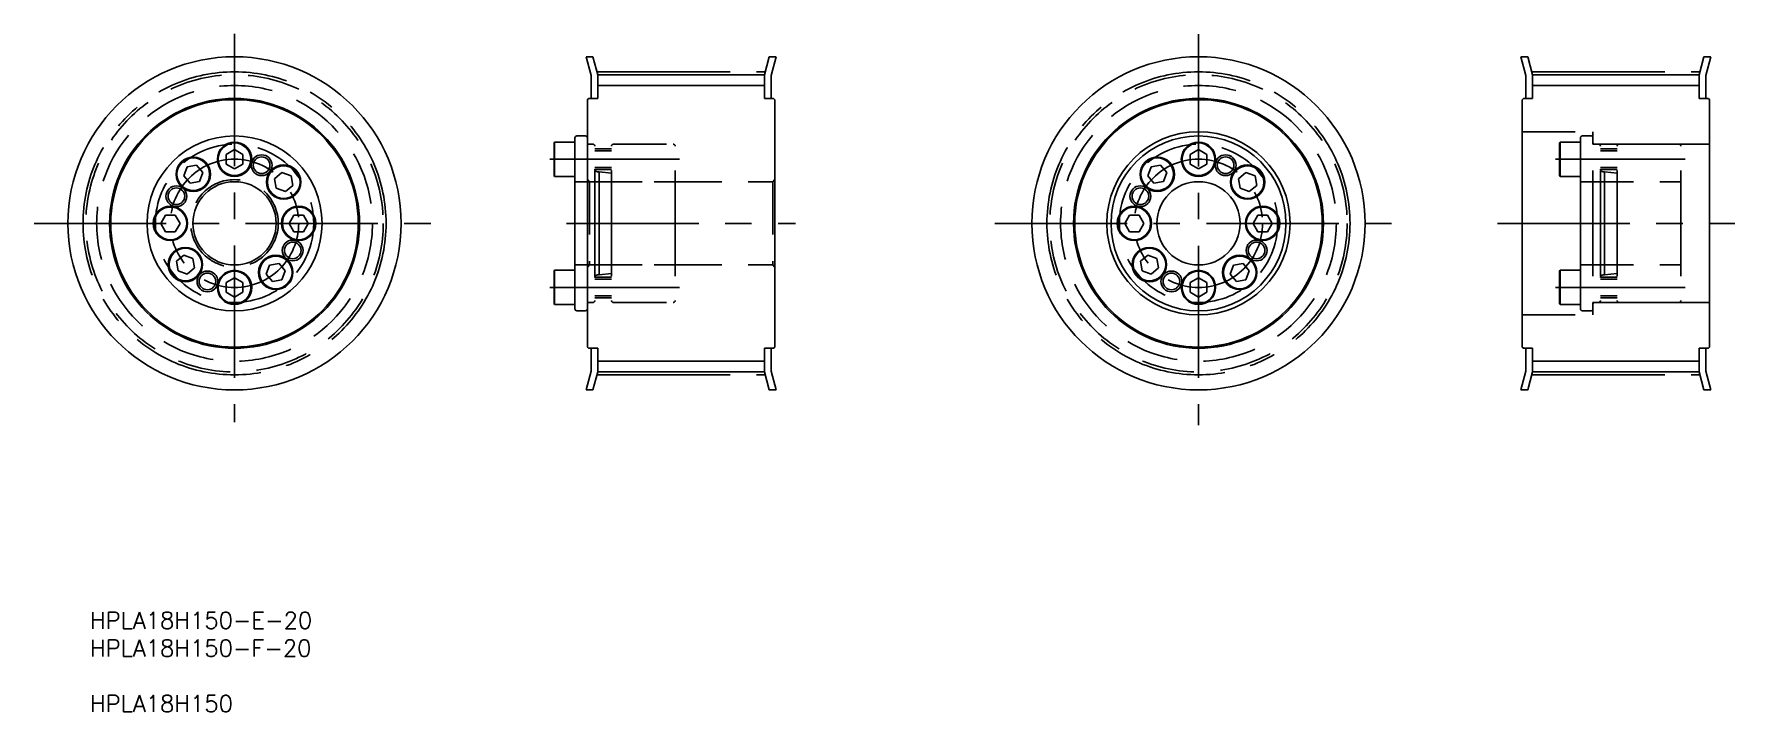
# Model space of a CAD drawing. Extents: x 2 to 410, y -15 to 148.
import ezdxf

# ---------------------------------------------------------------- set-up
doc = ezdxf.new("R2010")
doc.units = 0
doc.linetypes.add('CENTER', pattern=[50.8, 31.75, -6.35, 6.35, -6.35])
doc.linetypes.add('DASHED', pattern=[19.05, 12.7, -6.35])
doc.layers.get('0').update_dxf_attribs({"linetype": 'CONTINUOUS'})
doc.layers.add('CENTER', color=1, linetype='CENTER')
doc.styles.add('MISUMI', font='txt.shx')

# ---------------------------------------------------------------- blocks, each defined once
blk = doc.blocks.new('*U6')
at = {"color": 7, "linetype": 'CONTINUOUS', "style": 'MISUMI'}
for s, p in [('HPLA18H150-E-20', (15.05, 4.8)), ('HPLA18H150-F-20', (15.05, -1.87)), ('HPLA18H150', (15.05, -15.2))]:
    blk.add_text(s, height=4, dxfattribs=at).set_placement(p)

msp = doc.modelspace()

# ---------------------------------------------------------------- linework, layer by layer
at = {"color": 7, "linetype": 'CONTINUOUS'}
for p, q in [((135.33, 137.63), (134.12, 142.14)), ((134.12, 142.14), (135.78, 142.14)), ((136.93, 137.84), (135.78, 142.14)), ((176.93, 137.84), (178.09, 142.14)), ((179.74, 142.14), (178.09, 142.14)), ((178.53, 137.63), (179.74, 142.14)), ((359.76, 137.63), (358.55, 142.14)), ((358.55, 142.14), (360.2, 142.14)), ((361.36, 137.84), (360.2, 142.14)), ((401.36, 137.84), (402.51, 142.14)), ((404.17, 142.14), (402.51, 142.14)), ((402.96, 137.63), (404.17, 142.14)), ((135.33, 132.14), (135.33, 137.63)), ((136.93, 137.84), (176.93, 137.84)), ((136.93, 132.14), (136.93, 137.84)), ((176.93, 132.14), (176.93, 137.84)), ((178.53, 132.14), (178.53, 137.63)), ((359.76, 132.14), (359.76, 137.63)), ((361.36, 137.84), (401.36, 137.84)), ((361.36, 132.14), (361.36, 137.84)), ((401.36, 132.14), (401.36, 137.84)), ((402.96, 132.14), (402.96, 137.63)), ((134.43, 131.84), (134.73, 132.14)), ((134.43, 72.44), (134.43, 131.84)), ((134.73, 132.14), (136.93, 132.14)), ((176.93, 132.14), (179.13, 132.14)), ((179.43, 131.84), (179.13, 132.14)), ((179.43, 72.44), (179.43, 131.84)), ((358.86, 131.84), (359.16, 132.14)), ((358.86, 72.44), (358.86, 131.84)), ((359.16, 132.14), (361.36, 132.14)), ((401.36, 132.14), (403.56, 132.14)), ((403.86, 131.84), (403.56, 132.14)), ((403.86, 72.44), (403.86, 131.84)), ((131.43, 102.14), (131.43, 122.64)), ((131.93, 123.14), (133.93, 123.14)), ((134.43, 102.14), (134.43, 122.64)), ((49.73, 119.85), (47.73, 118.7)), ((47.73, 118.7), (47.73, 116.39)), ((51.73, 118.7), (49.73, 119.85)), ((50.73, 119.28), (50.73, 119.28)), ((51.23, 118.99), (51.23, 118.99)), ((51.73, 116.39), (51.73, 118.7)), ((126.43, 121.47), (126.55, 121.67)), ((126.43, 113.62), (126.43, 121.47)), ((126.55, 121.67), (131.43, 121.67)), ((126.55, 113.42), (126.55, 121.67)), ((131.43, 113.42), (131.43, 121.67)), ((131.43, 115.04), (131.43, 120.04)), ((281.15, 119.85), (279.15, 118.7)), ((279.15, 118.7), (279.15, 116.39)), ((283.15, 118.7), (281.15, 119.85)), ((282.15, 119.28), (282.15, 119.28)), ((282.65, 118.99), (282.65, 118.99)), ((283.15, 116.39), (283.15, 118.7)), ((38.34, 115.71), (37.55, 113.54)), ((40.62, 116.11), (38.34, 115.71)), ((42.1, 114.34), (40.62, 116.11)), ((41.31, 112.17), (42.1, 114.34)), ((47.73, 116.39), (49.73, 115.24)), ((49.73, 115.24), (51.73, 116.39)), ((269.77, 115.71), (268.98, 113.54)), ((272.05, 116.11), (269.77, 115.71)), ((273.53, 114.34), (272.05, 116.11)), ((272.74, 112.17), (273.53, 114.34)), ((279.15, 116.39), (281.15, 115.24)), ((281.15, 115.24), (283.15, 116.39)), ((37.55, 113.54), (39.04, 111.77)), ((39.04, 111.77), (41.31, 112.17)), ((61.12, 114.32), (59.36, 112.83)), ((59.36, 112.83), (59.76, 110.56)), ((59.76, 110.56), (61.93, 109.77)), ((63.29, 113.53), (61.12, 114.32)), ((61.93, 109.77), (63.7, 111.25)), ((63.7, 111.25), (63.29, 113.53)), ((126.43, 113.62), (126.55, 113.42)), ((126.55, 113.42), (131.43, 113.42)), ((268.98, 113.54), (270.47, 111.77)), ((270.47, 111.77), (272.74, 112.17)), ((292.55, 114.32), (290.78, 112.83)), ((290.78, 112.83), (291.18, 110.56)), ((291.18, 110.56), (293.35, 109.77)), ((294.72, 113.53), (292.55, 114.32)), ((293.35, 109.77), (295.12, 111.25)), ((295.12, 111.25), (294.72, 113.53)), ((33.17, 104.14), (32.02, 102.14)), ((32.02, 102.14), (33.17, 100.14)), ((35.48, 104.14), (33.17, 104.14)), ((36.64, 102.14), (35.48, 104.14)), ((35.48, 100.14), (36.64, 102.14)), ((63.97, 104.14), (62.82, 102.14)), ((62.82, 102.14), (63.97, 100.14)), ((66.28, 104.14), (63.97, 104.14)), ((67.44, 102.14), (66.28, 104.14)), ((66.28, 100.14), (67.44, 102.14)), ((131.43, 102.14), (131.43, 81.64)), ((134.43, 102.14), (134.43, 81.64)), ((264.6, 104.14), (263.44, 102.14)), ((263.44, 102.14), (264.6, 100.14)), ((266.91, 104.14), (264.6, 104.14)), ((268.06, 102.14), (266.91, 104.14)), ((266.91, 100.14), (268.06, 102.14)), ((295.4, 104.14), (294.24, 102.14)), ((294.24, 102.14), (295.4, 100.14)), ((297.71, 104.14), (295.4, 104.14)), ((298.86, 102.14), (297.71, 104.14)), ((297.71, 100.14), (298.86, 102.14)), ((33.17, 100.14), (35.48, 100.14)), ((63.97, 100.14), (66.28, 100.14)), ((264.6, 100.14), (266.91, 100.14)), ((295.4, 100.14), (297.71, 100.14)), ((37.53, 94.52), (35.76, 93.04)), ((39.7, 93.73), (37.53, 94.52)), ((268.96, 94.52), (267.19, 93.04)), ((271.13, 93.73), (268.96, 94.52)), ((35.76, 93.04), (36.16, 90.76)), ((36.16, 90.76), (38.33, 89.97)), ((38.33, 89.97), (40.1, 91.46)), ((40.1, 91.46), (39.7, 93.73)), ((58.14, 92.12), (57.35, 89.95)), ((57.35, 89.95), (58.84, 88.18)), ((60.42, 92.52), (58.14, 92.12)), ((61.9, 90.75), (60.42, 92.52)), ((61.11, 88.58), (61.9, 90.75)), ((126.43, 90.67), (126.55, 90.87)), ((126.43, 90.67), (126.43, 82.82)), ((126.55, 90.87), (131.43, 90.87)), ((126.55, 90.87), (126.55, 82.62)), ((131.43, 90.87), (131.43, 82.62)), ((267.19, 93.04), (267.59, 90.76)), ((267.59, 90.76), (269.76, 89.97)), ((269.76, 89.97), (271.53, 91.46)), ((271.53, 91.46), (271.13, 93.73)), ((289.57, 92.12), (288.78, 89.95)), ((288.78, 89.95), (290.26, 88.18)), ((291.84, 92.52), (289.57, 92.12)), ((293.33, 90.75), (291.84, 92.52)), ((292.54, 88.58), (293.33, 90.75)), ((49.73, 89.05), (47.73, 87.9)), ((47.73, 87.9), (47.73, 85.59)), ((51.73, 87.9), (49.73, 89.05)), ((51.73, 85.59), (51.73, 87.9)), ((58.84, 88.18), (61.11, 88.58)), ((131.43, 89.24), (131.43, 84.24)), ((281.15, 89.05), (279.15, 87.9)), ((279.15, 87.9), (279.15, 85.59)), ((283.15, 87.9), (281.15, 89.05)), ((283.15, 85.59), (283.15, 87.9)), ((290.26, 88.18), (292.54, 88.58)), ((47.73, 85.59), (49.73, 84.44)), ((49.73, 84.44), (51.73, 85.59)), ((126.43, 82.82), (126.55, 82.62)), ((126.55, 82.62), (131.43, 82.62)), ((279.15, 85.59), (281.15, 84.44)), ((281.15, 84.44), (283.15, 85.59)), ((131.93, 81.14), (133.93, 81.14)), ((134.73, 72.14), (134.43, 72.44)), ((134.73, 72.14), (136.93, 72.14)), ((135.33, 72.14), (135.33, 66.66)), ((136.93, 66.45), (136.93, 72.14)), ((176.93, 66.45), (176.93, 72.14)), ((176.93, 72.14), (179.13, 72.14)), ((178.53, 72.14), (178.53, 66.66)), ((179.13, 72.14), (179.43, 72.44)), ((359.16, 72.14), (358.86, 72.44)), ((359.16, 72.14), (361.36, 72.14)), ((359.76, 72.14), (359.76, 66.66)), ((361.36, 66.45), (361.36, 72.14)), ((401.36, 66.45), (401.36, 72.14)), ((401.36, 72.14), (403.56, 72.14)), ((402.96, 72.14), (402.96, 66.66)), ((403.56, 72.14), (403.86, 72.44)), ((135.33, 66.66), (134.12, 62.14)), ((136.93, 66.45), (135.78, 62.14)), ((136.93, 66.45), (176.93, 66.45)), ((176.93, 66.45), (178.09, 62.14)), ((178.53, 66.66), (179.74, 62.14)), ((359.76, 66.66), (358.55, 62.14)), ((361.36, 66.45), (360.2, 62.14)), ((361.36, 66.45), (401.36, 66.45)), ((401.36, 66.45), (402.51, 62.14)), ((402.96, 66.66), (404.17, 62.14)), ((134.12, 62.14), (135.78, 62.14)), ((179.74, 62.14), (178.09, 62.14)), ((358.55, 62.14), (360.2, 62.14)), ((404.17, 62.14), (402.51, 62.14))]:
    msp.add_line(p, q, dxfattribs=at)
at = {"color": 3, "linetype": 'CONTINUOUS'}
for p, q in [((136.93, 135.25), (176.93, 135.25)), ((361.36, 135.25), (401.36, 135.25)), ((136.93, 69.04), (176.93, 69.04)), ((361.36, 69.04), (401.36, 69.04))]:
    msp.add_line(p, q, dxfattribs=at)
at = {"color": 3, "linetype": 'DASHED'}
for p, q in [((358.86, 124.14), (375.86, 124.14)), ((372.86, 102.14), (372.86, 122.64)), ((373.36, 123.14), (375.36, 123.14)), ((375.86, 121.14), (375.86, 124.14)), ((375.86, 102.14), (375.86, 122.64)), ((134.84, 121.14), (135.73, 121.14)), ((136.23, 102.14), (136.23, 120.64)), ((140.23, 120.04), (136.23, 120.04)), ((140.23, 119.54), (136.23, 119.54)), ((140.23, 102.14), (140.23, 120.64)), ((140.73, 121.14), (155.03, 121.14)), ((155.53, 102.14), (155.53, 120.64)), ((367.86, 121.47), (367.97, 121.67)), ((367.86, 113.62), (367.86, 121.47)), ((367.97, 121.67), (372.86, 121.67)), ((367.97, 113.42), (367.97, 121.67)), ((372.86, 113.42), (372.86, 121.67)), ((372.86, 115.04), (372.86, 120.04)), ((375.86, 121.14), (403.86, 121.14)), ((376.27, 121.14), (377.16, 121.14)), ((377.66, 102.14), (377.66, 120.64)), ((381.66, 120.04), (377.66, 120.04)), ((381.66, 119.54), (377.66, 119.54)), ((381.66, 102.14), (381.66, 120.64)), ((382.16, 121.14), (396.46, 121.14)), ((396.96, 102.14), (396.96, 120.64)), ((140.23, 115.54), (136.23, 115.54)), ((140.23, 115.04), (136.23, 115.04)), ((136.83, 114.54), (137.23, 114.54)), ((137.23, 102.14), (137.23, 114.54)), ((137.23, 114.54), (140.23, 114.21)), ((381.66, 115.54), (377.66, 115.54)), ((381.66, 115.04), (377.66, 115.04)), ((378.26, 114.54), (378.66, 114.54)), ((378.66, 102.14), (378.66, 114.54)), ((378.66, 114.54), (381.66, 114.21)), ((131.43, 112.14), (155.53, 112.14)), ((134.43, 112.64), (134.93, 112.14)), ((134.93, 112.14), (178.93, 112.14)), ((134.93, 112.14), (134.93, 92.14)), ((179.43, 112.64), (178.93, 112.14)), ((178.93, 112.14), (178.93, 92.14)), ((367.86, 113.62), (367.97, 113.42)), ((367.97, 113.42), (372.86, 113.42)), ((372.86, 112.14), (396.96, 112.14)), ((136.23, 102.14), (136.23, 83.64)), ((137.23, 102.14), (137.23, 89.74)), ((140.23, 102.14), (140.23, 83.64)), ((155.53, 102.14), (155.53, 83.64)), ((372.86, 102.14), (372.86, 81.64)), ((375.86, 102.14), (375.86, 81.64)), ((377.66, 102.14), (377.66, 83.64)), ((378.66, 102.14), (378.66, 89.74)), ((381.66, 102.14), (381.66, 83.64)), ((396.96, 102.14), (396.96, 83.64)), ((131.43, 92.14), (155.53, 92.14)), ((134.43, 91.64), (134.93, 92.14)), ((134.93, 92.14), (178.93, 92.14)), ((137.23, 89.74), (140.23, 90.08)), ((179.43, 91.64), (178.93, 92.14)), ((367.86, 90.67), (367.97, 90.87)), ((367.86, 90.67), (367.86, 82.82)), ((367.97, 90.87), (372.86, 90.87)), ((367.97, 90.87), (367.97, 82.62)), ((372.86, 92.14), (396.96, 92.14)), ((372.86, 90.87), (372.86, 82.62)), ((378.66, 89.74), (381.66, 90.08)), ((140.23, 89.24), (136.23, 89.24)), ((140.23, 88.74), (136.23, 88.74)), ((136.83, 89.74), (137.23, 89.74)), ((372.86, 89.24), (372.86, 84.24)), ((381.66, 89.24), (377.66, 89.24)), ((381.66, 88.74), (377.66, 88.74)), ((378.26, 89.74), (378.66, 89.74)), ((134.84, 83.14), (135.73, 83.14)), ((140.23, 84.74), (136.23, 84.74)), ((140.23, 84.24), (136.23, 84.24)), ((140.73, 83.14), (155.03, 83.14)), ((367.86, 82.82), (367.97, 82.62)), ((367.97, 82.62), (372.86, 82.62)), ((375.86, 83.14), (375.86, 80.14)), ((375.86, 83.14), (403.86, 83.14)), ((376.27, 83.14), (377.16, 83.14)), ((381.66, 84.74), (377.66, 84.74)), ((381.66, 84.24), (377.66, 84.24)), ((382.16, 83.14), (396.46, 83.14)), ((358.86, 80.14), (375.86, 80.14)), ((373.36, 81.14), (375.36, 81.14))]:
    msp.add_line(p, q, dxfattribs=at)
at = {"color": 7, "linetype": 'CONTINUOUS'}
for centre, radius in [((49.73, 102.14), 40), ((281.15, 102.14), 40), ((49.73, 102.14), 30), ((49.73, 102.14), 29.7), ((281.15, 102.14), 30), ((281.15, 102.14), 29.7), ((49.73, 102.14), 21), ((281.15, 102.14), 22), ((281.15, 102.14), 21), ((49.73, 117.54), 4.12), ((49.73, 117.54), 3.92), ((281.15, 117.54), 4.12), ((281.15, 117.54), 3.92), ((287.66, 116.1), 2.5), ((39.83, 113.94), 4.12), ((39.83, 113.94), 3.92), ((56.24, 116.1), 2), ((61.53, 112.04), 4.12), ((61.53, 112.04), 3.92), ((271.26, 113.94), 4.12), ((271.26, 113.94), 3.92), ((287.66, 116.1), 2), ((292.95, 112.04), 4.12), ((292.95, 112.04), 3.92), ((35.77, 108.65), 2), ((49.73, 102.14), 10), ((267.2, 108.65), 2.5), ((267.2, 108.65), 2), ((281.15, 102.14), 10), ((34.33, 102.14), 4.12), ((65.13, 102.14), 4.12), ((265.75, 102.14), 4.12), ((296.55, 102.14), 4.12), ((34.33, 102.14), 3.92), ((65.13, 102.14), 3.92), ((265.75, 102.14), 3.92), ((296.55, 102.14), 3.92), ((295.11, 95.64), 2.5), ((37.93, 92.25), 4.12), ((37.93, 92.25), 3.92), ((59.63, 90.35), 4.12), ((59.63, 90.35), 3.92), ((63.69, 95.64), 2), ((269.36, 92.25), 4.12), ((269.36, 92.25), 3.92), ((291.05, 90.35), 4.12), ((291.05, 90.35), 3.92), ((295.11, 95.64), 2), ((43.22, 88.19), 2), ((49.73, 86.74), 4.12), ((49.73, 86.74), 3.92), ((274.65, 88.19), 2.5), ((274.65, 88.19), 2), ((281.15, 86.74), 4.12), ((281.15, 86.74), 3.92)]:
    msp.add_circle(centre, radius, dxfattribs=at)
at = {"color": 3, "linetype": 'DASHED'}
for centre, radius in [((49.73, 102.14), 35.69), ((49.73, 102.14), 33.1), ((281.15, 102.14), 35.69), ((281.15, 102.14), 33.1), ((49.73, 102.14), 19), ((281.15, 102.14), 19), ((49.73, 102.14), 10.5)]:
    msp.add_circle(centre, radius, dxfattribs=at)
at = {"color": 3}
for centre in [(56.24, 116.1), (35.77, 108.65), (63.69, 95.64), (43.22, 88.19)]:
    msp.add_circle(centre, 2.5, dxfattribs=at)
at = {"color": 7, "linetype": 'CONTINUOUS'}
for centre, start, end in [((131.93, 122.64), 90, 180), ((133.93, 122.64), 0, 90), ((131.93, 81.64), 180, 270), ((133.93, 81.64), 270, 0)]:
    msp.add_arc(centre, 0.5, start, end, dxfattribs=at)
at = {"color": 3, "linetype": 'DASHED'}
for centre, radius, start, end in [((373.36, 122.64), 0.5, 90, 180), ((375.36, 122.64), 0.5, 0, 90), ((134.84, 121.55), 0.41, 180, 270), ((135.73, 120.64), 0.5, 0, 90), ((140.73, 120.64), 0.5, 90, 180), ((155.03, 120.64), 0.5, 0, 90), ((376.27, 121.55), 0.41, 180, 270), ((377.16, 120.64), 0.5, 0, 90), ((382.16, 120.64), 0.5, 90, 180), ((396.46, 120.64), 0.5, 0, 90), ((136.83, 115.14), 0.6, 180.0007, 270), ((378.26, 115.14), 0.6, 180.0007, 270), ((136.83, 89.14), 0.6, 90, 179.9993), ((378.26, 89.14), 0.6, 90, 179.9993), ((134.84, 82.73), 0.41, 90, 180), ((135.73, 83.64), 0.5, 270, 0), ((140.73, 83.64), 0.5, 180, 270), ((155.03, 83.64), 0.5, 270, 0), ((376.27, 82.73), 0.41, 90, 180), ((377.16, 83.64), 0.5, 270, 0), ((382.16, 83.64), 0.5, 180, 270), ((396.46, 83.64), 0.5, 270, 0), ((373.36, 81.64), 0.5, 180, 270), ((375.36, 81.64), 0.5, 270, 0)]:
    msp.add_arc(centre, radius, start, end, dxfattribs=at)
at = {"layer": 'CENTER', "color": 1, "linetype": 'CENTER'}
for p, q in [((49.73, 147.61), (49.73, 54.41)), ((281.15, 147.58), (281.15, 53.65)), ((136.93, 138.53), (176.93, 138.53)), ((361.36, 138.53), (401.36, 138.53)), ((125.43, 117.54), (156.53, 117.54)), ((366.86, 117.54), (397.96, 117.54)), ((1.59, 102.14), (98.14, 102.14)), ((129.43, 102.14), (184.43, 102.14)), ((232.26, 102.14), (330.79, 102.14)), ((352.95, 102.14), (409.95, 102.14)), ((125.43, 86.74), (156.53, 86.74)), ((366.86, 86.74), (397.96, 86.74)), ((136.93, 65.76), (176.93, 65.76)), ((361.36, 65.76), (401.36, 65.76))]:
    msp.add_line(p, q, dxfattribs=at)
for centre, radius in [((49.73, 102.14), 36.38), ((281.15, 102.14), 36.38), ((49.73, 102.14), 15.4), ((281.15, 102.14), 15.4)]:
    msp.add_circle(centre, radius, dxfattribs=at)

# ---------------------------------------------------------------- block references
at = {"color": 7, "linetype": 'CONTINUOUS'}
msp.add_blockref('*U6', (0, 0), dxfattribs=at)

doc.saveas('drawing.dxf')
